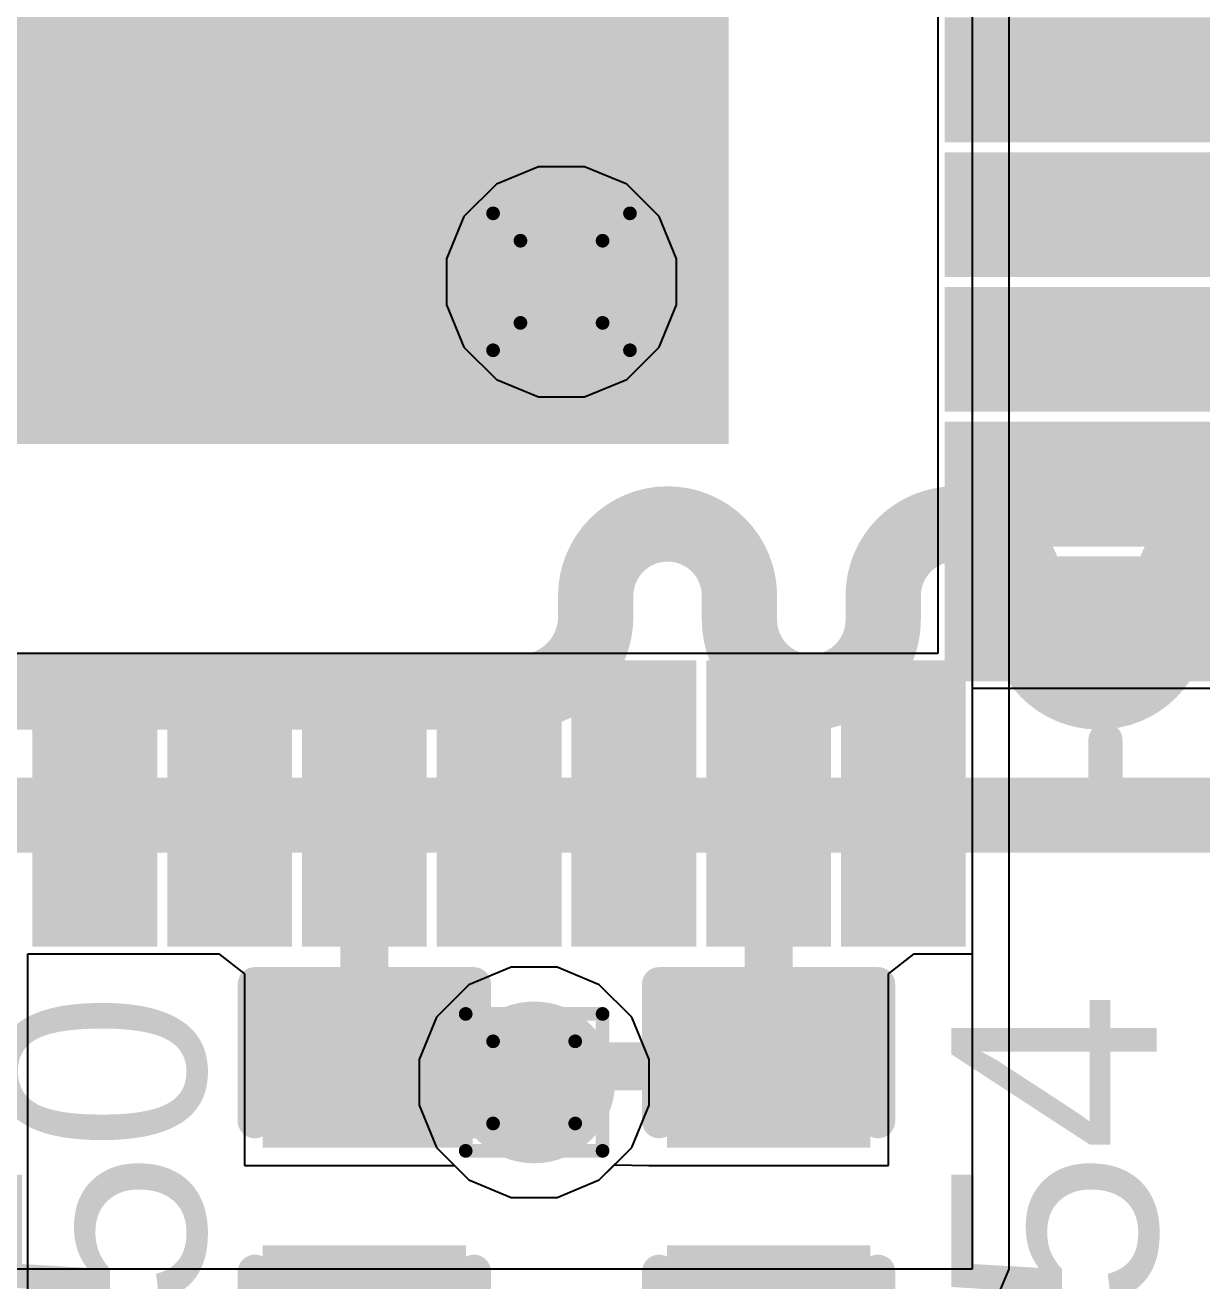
# Model space of a CAD drawing. Header units: inches. Extents: x -11 to 5433, y -4 to 5447.
# Drawn here: x 27.171 to 31.538, y 7.357 to 12.016 of the extents above; entities that cross this region are included whole.
import ezdxf

# ---------------------------------------------------------------- set-up
doc = ezdxf.new("R2010")
doc.units = ezdxf.units.IN
for name, color, linetype in [('Bottom Layer', 5, 'Continuous'), ('Drill Drawing', 1, 'Continuous'), ('Ground', 16, 'Continuous'), ('Power', 76, 'Continuous'), ('Top Layer', 1, 'Continuous'), ('Top Overlay', 2, 'Continuous'), ('Top Paste', 8, 'Continuous'), ('Top Solder', 216, 'Continuous'), ('Via Holes', 16, 'Continuous')]:
    doc.layers.add(name, color=color, linetype=linetype)
doc.styles.add('Arial', font='', dxfattribs={"height": 0.2})
doc.styles.get('Arial').set_extended_font_data('Arial')

# ---------------------------------------------------------------- blocks, each defined once
blk = doc.blocks.new('64_VQFN__9_9__45')
at = {"layer": 'Top Layer'}
for points in [[(-3, 3), (3, 3), (3, -3), (-3, -3)], [(4.005, -1.62), (4.865, -1.62), (4.865, -1.88), (4.005, -1.88)], [(4.005, -2.12), (4.865, -2.12), (4.865, -2.38), (4.005, -2.38)], [(4.005, -2.62), (4.865, -2.62), (4.865, -2.88), (4.005, -2.88)], [(4.005, -3.12), (4.865, -3.12), (4.865, -3.38), (4.005, -3.38)], [(4.005, -3.62), (4.865, -3.62), (4.865, -3.88), (4.005, -3.88)], [(0.62, -4.005), (0.88, -4.005), (0.88, -4.865), (0.62, -4.865)], [(1.12, -4.005), (1.38, -4.005), (1.38, -4.865), (1.12, -4.865)], [(1.62, -4.005), (1.88, -4.005), (1.88, -4.865), (1.62, -4.865)], [(2.12, -4.005), (2.38, -4.005), (2.38, -4.865), (2.12, -4.865)], [(2.62, -4.005), (2.88, -4.005), (2.88, -4.865), (2.62, -4.865)], [(3.12, -4.005), (3.38, -4.005), (3.38, -4.865), (3.12, -4.865)], [(3.62, -4.005), (3.88, -4.005), (3.88, -4.865), (3.62, -4.865)]]:
    blk.add_hatch(color=1, dxfattribs=at).paths.add_polyline_path(points)
at = {"layer": 'Top Paste'}
for points in [[(4.005, -1.62), (4.865, -1.62), (4.865, -1.88), (4.005, -1.88)], [(4.005, -2.12), (4.865, -2.12), (4.865, -2.38), (4.005, -2.38)], [(4.005, -2.62), (4.865, -2.62), (4.865, -2.88), (4.005, -2.88)], [(4.005, -3.12), (4.865, -3.12), (4.865, -3.38), (4.005, -3.38)], [(4.005, -3.62), (4.865, -3.62), (4.865, -3.88), (4.005, -3.88)], [(0.62, -4.005), (0.88, -4.005), (0.88, -4.865), (0.62, -4.865)], [(1.12, -4.005), (1.38, -4.005), (1.38, -4.865), (1.12, -4.865)], [(1.62, -4.005), (1.88, -4.005), (1.88, -4.865), (1.62, -4.865)], [(2.12, -4.005), (2.38, -4.005), (2.38, -4.865), (2.12, -4.865)], [(2.62, -4.005), (2.88, -4.005), (2.88, -4.865), (2.62, -4.865)], [(3.12, -4.005), (3.38, -4.005), (3.38, -4.865), (3.12, -4.865)], [(3.62, -4.005), (3.88, -4.005), (3.88, -4.865), (3.62, -4.865)]]:
    blk.add_hatch(color=8, dxfattribs=at).paths.add_polyline_path(points)
at = {"layer": 'Top Solder'}
for points in [[(-3.1016, 3.1016), (3.1016, 3.1016), (3.1016, -3.1016), (-3.1016, -3.1016)], [(3.9034, -1.5184), (4.9666, -1.5184), (4.9666, -1.9816), (3.9034, -1.9816)], [(3.9034, -2.0184), (4.9666, -2.0184), (4.9666, -2.4816), (3.9034, -2.4816)], [(3.9034, -2.5184), (4.9666, -2.5184), (4.9666, -2.9816), (3.9034, -2.9816)], [(3.9034, -3.0184), (4.9666, -3.0184), (4.9666, -3.4816), (3.9034, -3.4816)], [(3.9034, -3.5184), (4.9666, -3.5184), (4.9666, -3.9816), (3.9034, -3.9816)], [(0.5184, -3.9034), (0.9816, -3.9034), (0.9816, -4.9666), (0.5184, -4.9666)], [(1.0184, -3.9034), (1.4816, -3.9034), (1.4816, -4.9666), (1.0184, -4.9666)], [(1.5184, -3.9034), (1.9816, -3.9034), (1.9816, -4.9666), (1.5184, -4.9666)], [(2.0184, -3.9034), (2.4816, -3.9034), (2.4816, -4.9666), (2.0184, -4.9666)], [(2.5184, -3.9034), (2.9816, -3.9034), (2.9816, -4.9666), (2.5184, -4.9666)], [(3.0184, -3.9034), (3.4816, -3.9034), (3.4816, -4.9666), (3.0184, -4.9666)], [(3.5184, -3.9034), (3.9816, -3.9034), (3.9816, -4.9666), (3.5184, -4.9666)]]:
    blk.add_hatch(color=216, dxfattribs=at).paths.add_polyline_path(points)
at = {"layer": 'Top Overlay'}
for points in [[(4.5, -4.5, 0.127, 0.127, 0), (4.5, -4.2, 0.127, 0.127, 0)], [(4.2, -4.5, 0.127, 0.127, 0), (4.5, -4.5, 0.127, 0.127, 0)]]:
    blk.add_lwpolyline(points, format="xyseb", dxfattribs=at)
for points in [[(4.4683, -4.2, 0.0635, 0.0635, 1), (4.5318, -4.2, 0.0635, 0.0635, 1)], [(4.1682, -4.5, 0.0635, 0.0635, 1), (4.2317, -4.5, 0.0635, 0.0635, 1)], [(4.4683, -4.5, 0.0635, 0.0635, 1), (4.5318, -4.5, 0.0635, 0.0635, 1)], [(4.4683, -4.5, 0.0635, 0.0635, 1), (4.5318, -4.5, 0.0635, 0.0635, 1)]]:
    blk.add_lwpolyline(points, format="xyseb", close=True, dxfattribs=at)
blk = doc.blocks.new('C___0402_182')
at = {"layer": 'Top Layer'}
for points in [[(-0.6985, -0.3175), (-0.6985, 0.3175), (-0.2413, 0.3175), (-0.2413, -0.3175)], [(0.2413, -0.3175), (0.2413, 0.3175), (0.6985, 0.3175), (0.6985, -0.3175)]]:
    blk.add_hatch(color=1, dxfattribs=at).paths.add_polyline_path(points)
at = {"layer": 'Top Paste'}
for points in [[(-0.6985, -0.3175), (-0.6985, 0.3175), (-0.2413, 0.3175), (-0.2413, -0.3175)], [(0.2413, -0.3175), (0.2413, 0.3175), (0.6985, 0.3175), (0.6985, -0.3175)]]:
    blk.add_hatch(color=8, dxfattribs=at).paths.add_polyline_path(points)
at = {"layer": 'Top Solder'}
for points in [[(-0.7585, -0.3775), (-0.7585, 0.3775), (-0.1813, 0.3775), (-0.1813, -0.3775)], [(0.1813, -0.3775), (0.1813, 0.3775), (0.7585, 0.3775), (0.7585, -0.3775)]]:
    blk.add_hatch(color=216, dxfattribs=at).paths.add_polyline_path(points)
at = {"layer": 'Top Overlay'}
for points in [[(-0.7874, 0.4064, 0.127, 0.127, 0), (-0.7874, -0.4064, 0.127, 0.127, 0)], [(-0.7874, 0.4064, 0.127, 0.127, 0), (-0.2794, 0.4064, 0.127, 0.127, 0)], [(0.2794, 0.4064, 0.127, 0.127, 0), (0.7874, 0.4064, 0.127, 0.127, 0)], [(0.7874, 0.4064, 0.127, 0.127, 0), (0.7874, -0.4064, 0.127, 0.127, 0)], [(-0.7874, -0.4064, 0.127, 0.127, 0), (-0.2794, -0.4064, 0.127, 0.127, 0)], [(0.2794, -0.4064, 0.127, 0.127, 0), (0.7874, -0.4064, 0.127, 0.127, 0)]]:
    blk.add_lwpolyline(points, format="xyseb", dxfattribs=at)
for points in [[(-0.8191, 0.4064, 0.0635, 0.0635, 1), (-0.7556, 0.4064, 0.0635, 0.0635, 1)], [(-0.8191, 0.4064, 0.0635, 0.0635, 1), (-0.7556, 0.4064, 0.0635, 0.0635, 1)], [(-0.3111, 0.4064, 0.0635, 0.0635, 1), (-0.2477, 0.4064, 0.0635, 0.0635, 1)], [(0.2477, 0.4064, 0.0635, 0.0635, 1), (0.3111, 0.4064, 0.0635, 0.0635, 1)], [(0.7556, 0.4064, 0.0635, 0.0635, 1), (0.8191, 0.4064, 0.0635, 0.0635, 1)], [(0.7556, 0.4064, 0.0635, 0.0635, 1), (0.8191, 0.4064, 0.0635, 0.0635, 1)], [(-0.8191, -0.4064, 0.0635, 0.0635, 1), (-0.7556, -0.4064, 0.0635, 0.0635, 1)], [(-0.8191, -0.4064, 0.0635, 0.0635, 1), (-0.7556, -0.4064, 0.0635, 0.0635, 1)], [(-0.3111, -0.4064, 0.0635, 0.0635, 1), (-0.2477, -0.4064, 0.0635, 0.0635, 1)], [(0.2477, -0.4064, 0.0635, 0.0635, 1), (0.3111, -0.4064, 0.0635, 0.0635, 1)], [(0.7556, -0.4064, 0.0635, 0.0635, 1), (0.8191, -0.4064, 0.0635, 0.0635, 1)], [(0.7556, -0.4064, 0.0635, 0.0635, 1), (0.8191, -0.4064, 0.0635, 0.0635, 1)]]:
    blk.add_lwpolyline(points, format="xyseb", close=True, dxfattribs=at)
blk = doc.blocks.new('C___0402_185')
at = {"layer": 'Top Layer'}
for points in [[(-0.6985, -0.3175), (-0.6985, 0.3175), (-0.2413, 0.3175), (-0.2413, -0.3175)], [(0.2413, -0.3175), (0.2413, 0.3175), (0.6985, 0.3175), (0.6985, -0.3175)]]:
    blk.add_hatch(color=1, dxfattribs=at).paths.add_polyline_path(points)
at = {"layer": 'Top Paste'}
for points in [[(-0.6985, -0.3175), (-0.6985, 0.3175), (-0.2413, 0.3175), (-0.2413, -0.3175)], [(0.2413, -0.3175), (0.2413, 0.3175), (0.6985, 0.3175), (0.6985, -0.3175)]]:
    blk.add_hatch(color=8, dxfattribs=at).paths.add_polyline_path(points)
at = {"layer": 'Top Solder'}
for points in [[(-0.7585, -0.3775), (-0.7585, 0.3775), (-0.1813, 0.3775), (-0.1813, -0.3775)], [(0.1813, -0.3775), (0.1813, 0.3775), (0.7585, 0.3775), (0.7585, -0.3775)]]:
    blk.add_hatch(color=216, dxfattribs=at).paths.add_polyline_path(points)
at = {"layer": 'Top Overlay'}
for points in [[(-0.7874, 0.4064, 0.127, 0.127, 0), (-0.7874, -0.4064, 0.127, 0.127, 0)], [(-0.7874, 0.4064, 0.127, 0.127, 0), (-0.2794, 0.4064, 0.127, 0.127, 0)], [(0.2794, 0.4064, 0.127, 0.127, 0), (0.7874, 0.4064, 0.127, 0.127, 0)], [(0.7874, 0.4064, 0.127, 0.127, 0), (0.7874, -0.4064, 0.127, 0.127, 0)], [(-0.7874, -0.4064, 0.127, 0.127, 0), (-0.2794, -0.4064, 0.127, 0.127, 0)], [(0.2794, -0.4064, 0.127, 0.127, 0), (0.7874, -0.4064, 0.127, 0.127, 0)]]:
    blk.add_lwpolyline(points, format="xyseb", dxfattribs=at)
for points in [[(-0.8191, 0.4064, 0.0635, 0.0635, 1), (-0.7556, 0.4064, 0.0635, 0.0635, 1)], [(-0.8191, 0.4064, 0.0635, 0.0635, 1), (-0.7556, 0.4064, 0.0635, 0.0635, 1)], [(-0.3111, 0.4064, 0.0635, 0.0635, 1), (-0.2477, 0.4064, 0.0635, 0.0635, 1)], [(0.2477, 0.4064, 0.0635, 0.0635, 1), (0.3111, 0.4064, 0.0635, 0.0635, 1)], [(0.7556, 0.4064, 0.0635, 0.0635, 1), (0.8191, 0.4064, 0.0635, 0.0635, 1)], [(0.7556, 0.4064, 0.0635, 0.0635, 1), (0.8191, 0.4064, 0.0635, 0.0635, 1)], [(-0.8191, -0.4064, 0.0635, 0.0635, 1), (-0.7556, -0.4064, 0.0635, 0.0635, 1)], [(-0.8191, -0.4064, 0.0635, 0.0635, 1), (-0.7556, -0.4064, 0.0635, 0.0635, 1)], [(-0.3111, -0.4064, 0.0635, 0.0635, 1), (-0.2477, -0.4064, 0.0635, 0.0635, 1)], [(0.2477, -0.4064, 0.0635, 0.0635, 1), (0.3111, -0.4064, 0.0635, 0.0635, 1)], [(0.7556, -0.4064, 0.0635, 0.0635, 1), (0.8191, -0.4064, 0.0635, 0.0635, 1)], [(0.7556, -0.4064, 0.0635, 0.0635, 1), (0.8191, -0.4064, 0.0635, 0.0635, 1)]]:
    blk.add_lwpolyline(points, format="xyseb", close=True, dxfattribs=at)

msp = doc.modelspace()

# ---------------------------------------------------------------- hatches: boundary and pattern name
at = {"layer": 'Bottom Layer'}
h = msp.add_hatch(color=5, dxfattribs=at)
edge = h.paths.add_edge_path()
edge.add_arc((29.1612, 11.0638), 0.3, 0, 360)
h = msp.add_hatch(color=5, dxfattribs=at)
edge = h.paths.add_edge_path()
edge.add_arc((29.0596, 8.0935), 0.3, 0, 360)
at = {"layer": 'Ground'}
h = msp.add_hatch(color=16, dxfattribs=at)
edge = h.paths.add_edge_path()
edge.add_arc((29.1612, 11.0638), 0.3, 0, 360)
h = msp.add_hatch(color=16, dxfattribs=at)
edge = h.paths.add_edge_path()
edge.add_arc((29.0596, 8.0935), 0.3, 0, 360)
at = {"layer": 'Power'}
h = msp.add_hatch(color=76, dxfattribs=at)
edge = h.paths.add_edge_path()
edge.add_arc((29.1612, 11.0638), 0.3, 0, 360)
h = msp.add_hatch(color=76, dxfattribs=at)
edge = h.paths.add_edge_path()
edge.add_arc((29.0596, 8.0935), 0.3, 0, 360)
at = {"layer": 'Top Layer'}
h = msp.add_hatch(color=1, dxfattribs=at)
edge = h.paths.add_edge_path()
edge.add_arc((29.1612, 11.0638), 0.3, 0, 360)
h = msp.add_hatch(color=1, dxfattribs=at)
edge = h.paths.add_edge_path()
edge.add_arc((29.0596, 8.0935), 0.3, 0, 360)
at = {"layer": 'Via Holes'}
h = msp.add_hatch(color=7, dxfattribs=at)
edge = h.paths.add_edge_path()
edge.add_arc((29.1612, 11.0638), 0.15, 0, 360)
h = msp.add_hatch(color=7, dxfattribs=at)
edge = h.paths.add_edge_path()
edge.add_arc((29.0596, 8.0935), 0.15, 0, 360)

# ---------------------------------------------------------------- linework, layer by layer
at = {"layer": 'Bottom Layer'}
for points in [[(29.2881, 9.8987, 0.2794, 0.2794, -1), (29.8215, 9.8987, 0.2794, 0.2794, 0)], [(30.3549, 9.8987, 0.2794, 0.2794, -1), (30.8883, 9.8987, 0.2794, 0.2794, 0)], [(31.4217, 9.8987, 0.2794, 0.2794, -1), (31.9551, 9.8987, 0.2794, 0.2794, 0)], [(29.2881, 9.8216, 0.2794, 0.2794, 0), (29.2881, 9.8987, 0.2794, 0.2794, 0)], [(29.8215, 9.8089, 0.2794, 0.2794, 0), (29.8215, 9.8987, 0.2794, 0.2794, 0)], [(30.3549, 9.8089, 0.2794, 0.2794, 0), (30.3549, 9.8987, 0.2794, 0.2794, 0)], [(30.8883, 9.8089, 0.2794, 0.2794, 0), (30.8883, 9.8987, 0.2794, 0.2794, 0)], [(31.4217, 9.8089, 0.2794, 0.2794, 0), (31.4217, 9.8987, 0.2794, 0.2794, 0)], [(29.2881, 9.8216, 0.2794, 0.2794, -0.414214), (29.0087, 9.5422, 0.2794, 0.2794, 0)], [(30.3549, 9.8089, 0.2794, 0.2794, -1), (29.8215, 9.8089, 0.2794, 0.2794, 0)], [(31.4217, 9.8089, 0.2794, 0.2794, -1), (30.8883, 9.8089, 0.2794, 0.2794, 0)], [(23.1878, 9.5422, 0.2794, 0.2794, 0), (28.2533, 9.5422, 0.2794, 0.2794, 0)], [(28.2533, 9.5422, 0.2794, 0.2794, 0), (29.0087, 9.5422, 0.2794, 0.2794, 0)], [(22.9984, 9.085, 0.2794, 0.2794, 0), (34.252, 9.085, 0.2794, 0.2794, 0)]]:
    msp.add_lwpolyline(points, format="xyseb", dxfattribs=at)
for points in [[(29.2182, 9.8987, 0.1397, 0.1397, 1), (29.3579, 9.8987, 0.1397, 0.1397, 1)], [(29.2182, 9.8987, 0.1397, 0.1397, 1), (29.3579, 9.8987, 0.1397, 0.1397, 1)], [(29.7516, 9.8987, 0.1397, 0.1397, 1), (29.8913, 9.8987, 0.1397, 0.1397, 1)], [(29.7516, 9.8987, 0.1397, 0.1397, 1), (29.8913, 9.8987, 0.1397, 0.1397, 1)], [(30.285, 9.8987, 0.1397, 0.1397, 1), (30.4247, 9.8987, 0.1397, 0.1397, 1)], [(30.285, 9.8987, 0.1397, 0.1397, 1), (30.4247, 9.8987, 0.1397, 0.1397, 1)], [(30.8184, 9.8987, 0.1397, 0.1397, 1), (30.9581, 9.8987, 0.1397, 0.1397, 1)], [(30.8184, 9.8987, 0.1397, 0.1397, 1), (30.9581, 9.8987, 0.1397, 0.1397, 1)], [(31.3518, 9.8987, 0.1397, 0.1397, 1), (31.4915, 9.8987, 0.1397, 0.1397, 1)], [(31.3518, 9.8987, 0.1397, 0.1397, 1), (31.4915, 9.8987, 0.1397, 0.1397, 1)], [(29.2182, 9.8216, 0.1397, 0.1397, 1), (29.3579, 9.8216, 0.1397, 0.1397, 1)], [(29.2182, 9.8216, 0.1397, 0.1397, 1), (29.3579, 9.8216, 0.1397, 0.1397, 1)], [(29.7516, 9.8089, 0.1397, 0.1397, 1), (29.8913, 9.8089, 0.1397, 0.1397, 1)], [(29.7516, 9.8089, 0.1397, 0.1397, 1), (29.8913, 9.8089, 0.1397, 0.1397, 1)], [(30.285, 9.8089, 0.1397, 0.1397, 1), (30.4247, 9.8089, 0.1397, 0.1397, 1)], [(30.285, 9.8089, 0.1397, 0.1397, 1), (30.4247, 9.8089, 0.1397, 0.1397, 1)], [(30.8184, 9.8089, 0.1397, 0.1397, 1), (30.9581, 9.8089, 0.1397, 0.1397, 1)], [(30.8184, 9.8089, 0.1397, 0.1397, 1), (30.9581, 9.8089, 0.1397, 0.1397, 1)], [(31.3518, 9.8089, 0.1397, 0.1397, 1), (31.4915, 9.8089, 0.1397, 0.1397, 1)], [(31.3518, 9.8089, 0.1397, 0.1397, 1), (31.4915, 9.8089, 0.1397, 0.1397, 1)], [(28.1835, 9.5422, 0.1397, 0.1397, 1), (28.3232, 9.5422, 0.1397, 0.1397, 1)], [(28.1835, 9.5422, 0.1397, 0.1397, 1), (28.3232, 9.5422, 0.1397, 0.1397, 1)], [(28.9388, 9.5422, 0.1397, 0.1397, 1), (29.0785, 9.5422, 0.1397, 0.1397, 1)], [(28.9388, 9.5422, 0.1397, 0.1397, 1), (29.0785, 9.5422, 0.1397, 0.1397, 1)]]:
    msp.add_lwpolyline(points, format="xyseb", close=True, dxfattribs=at)
at = {"layer": 'Drill Drawing'}
for points in [[(28.9072, 11.3178, 0.0508, 0.0508, 0), (29.4152, 11.3178, 0.0508, 0.0508, 0)], [(28.9072, 10.8098, 0.0508, 0.0508, 0), (28.9072, 11.3178, 0.0508, 0.0508, 0)], [(29.4152, 10.8098, 0.0508, 0.0508, 0), (29.4152, 11.3178, 0.0508, 0.0508, 0)], [(29.0088, 11.2162, 0.0508, 0.0508, 0), (29.3136, 11.2162, 0.0508, 0.0508, 0)], [(29.0088, 10.9114, 0.0508, 0.0508, 0), (29.0088, 11.2162, 0.0508, 0.0508, 0)], [(29.3136, 10.9114, 0.0508, 0.0508, 0), (29.3136, 11.2162, 0.0508, 0.0508, 0)], [(29.0088, 10.9114, 0.0508, 0.0508, 0), (29.3136, 10.9114, 0.0508, 0.0508, 0)], [(28.9072, 10.8098, 0.0508, 0.0508, 0), (29.4152, 10.8098, 0.0508, 0.0508, 0)], [(28.8056, 8.3475, 0.0508, 0.0508, 0), (29.3136, 8.3475, 0.0508, 0.0508, 0)], [(28.8056, 7.8395, 0.0508, 0.0508, 0), (28.8056, 8.3475, 0.0508, 0.0508, 0)], [(29.3136, 7.8395, 0.0508, 0.0508, 0), (29.3136, 8.3475, 0.0508, 0.0508, 0)], [(28.9072, 8.2459, 0.0508, 0.0508, 0), (29.212, 8.2459, 0.0508, 0.0508, 0)], [(28.9072, 7.9411, 0.0508, 0.0508, 0), (28.9072, 8.2459, 0.0508, 0.0508, 0)], [(29.212, 7.9411, 0.0508, 0.0508, 0), (29.212, 8.2459, 0.0508, 0.0508, 0)], [(28.9072, 7.9411, 0.0508, 0.0508, 0), (29.212, 7.9411, 0.0508, 0.0508, 0)], [(28.8056, 7.8395, 0.0508, 0.0508, 0), (29.3136, 7.8395, 0.0508, 0.0508, 0)]]:
    msp.add_lwpolyline(points, format="xyseb", dxfattribs=at)
for points in [[(28.8945, 11.3178, 0.0254, 0.0254, 1), (28.9199, 11.3178, 0.0254, 0.0254, 1)], [(28.8945, 11.3178, 0.0254, 0.0254, 1), (28.9199, 11.3178, 0.0254, 0.0254, 1)], [(29.4025, 11.3178, 0.0254, 0.0254, 1), (29.4279, 11.3178, 0.0254, 0.0254, 1)], [(29.4025, 11.3178, 0.0254, 0.0254, 1), (29.4279, 11.3178, 0.0254, 0.0254, 1)], [(28.9961, 11.2162, 0.0254, 0.0254, 1), (29.0215, 11.2162, 0.0254, 0.0254, 1)], [(28.9961, 11.2162, 0.0254, 0.0254, 1), (29.0215, 11.2162, 0.0254, 0.0254, 1)], [(29.3009, 11.2162, 0.0254, 0.0254, 1), (29.3263, 11.2162, 0.0254, 0.0254, 1)], [(29.3009, 11.2162, 0.0254, 0.0254, 1), (29.3263, 11.2162, 0.0254, 0.0254, 1)], [(28.9961, 10.9114, 0.0254, 0.0254, 1), (29.0215, 10.9114, 0.0254, 0.0254, 1)], [(28.9961, 10.9114, 0.0254, 0.0254, 1), (29.0215, 10.9114, 0.0254, 0.0254, 1)], [(29.3009, 10.9114, 0.0254, 0.0254, 1), (29.3263, 10.9114, 0.0254, 0.0254, 1)], [(29.3009, 10.9114, 0.0254, 0.0254, 1), (29.3263, 10.9114, 0.0254, 0.0254, 1)], [(28.8945, 10.8098, 0.0254, 0.0254, 1), (28.9199, 10.8098, 0.0254, 0.0254, 1)], [(28.8945, 10.8098, 0.0254, 0.0254, 1), (28.9199, 10.8098, 0.0254, 0.0254, 1)], [(29.4025, 10.8098, 0.0254, 0.0254, 1), (29.4279, 10.8098, 0.0254, 0.0254, 1)], [(29.4025, 10.8098, 0.0254, 0.0254, 1), (29.4279, 10.8098, 0.0254, 0.0254, 1)], [(28.7929, 8.3475, 0.0254, 0.0254, 1), (28.8183, 8.3475, 0.0254, 0.0254, 1)], [(28.7929, 8.3475, 0.0254, 0.0254, 1), (28.8183, 8.3475, 0.0254, 0.0254, 1)], [(29.3009, 8.3475, 0.0254, 0.0254, 1), (29.3263, 8.3475, 0.0254, 0.0254, 1)], [(29.3009, 8.3475, 0.0254, 0.0254, 1), (29.3263, 8.3475, 0.0254, 0.0254, 1)], [(28.8945, 8.2459, 0.0254, 0.0254, 1), (28.9199, 8.2459, 0.0254, 0.0254, 1)], [(28.8945, 8.2459, 0.0254, 0.0254, 1), (28.9199, 8.2459, 0.0254, 0.0254, 1)], [(29.1993, 8.2459, 0.0254, 0.0254, 1), (29.2247, 8.2459, 0.0254, 0.0254, 1)], [(29.1993, 8.2459, 0.0254, 0.0254, 1), (29.2247, 8.2459, 0.0254, 0.0254, 1)], [(28.8945, 7.9411, 0.0254, 0.0254, 1), (28.9199, 7.9411, 0.0254, 0.0254, 1)], [(28.8945, 7.9411, 0.0254, 0.0254, 1), (28.9199, 7.9411, 0.0254, 0.0254, 1)], [(29.1993, 7.9411, 0.0254, 0.0254, 1), (29.2247, 7.9411, 0.0254, 0.0254, 1)], [(29.1993, 7.9411, 0.0254, 0.0254, 1), (29.2247, 7.9411, 0.0254, 0.0254, 1)], [(28.7929, 7.8395, 0.0254, 0.0254, 1), (28.8183, 7.8395, 0.0254, 0.0254, 1)], [(28.7929, 7.8395, 0.0254, 0.0254, 1), (28.8183, 7.8395, 0.0254, 0.0254, 1)], [(29.3009, 7.8395, 0.0254, 0.0254, 1), (29.3263, 7.8395, 0.0254, 0.0254, 1)], [(29.3009, 7.8395, 0.0254, 0.0254, 1), (29.3263, 7.8395, 0.0254, 0.0254, 1)]]:
    msp.add_lwpolyline(points, format="xyseb", close=True, dxfattribs=at)
at = {"layer": 'Ground'}
for p, q in [((28.9747, 8.5205), (28.8178, 8.4554)), ((29.1446, 8.5205), (28.9747, 8.5205)), ((29.3015, 8.4554), (29.1446, 8.5205)), ((28.8178, 8.4554), (28.6976, 8.3353)), ((29.4216, 8.3353), (29.3015, 8.4554)), ((28.6976, 8.3353), (28.6326, 8.1784)), ((29.4866, 8.1784), (29.4216, 8.3353)), ((28.6326, 8.1784), (28.6326, 8.0085)), ((29.4866, 8.0085), (29.4866, 8.1784)), ((28.6326, 8.0085), (28.6976, 7.8516)), ((29.4216, 7.8516), (29.4866, 8.0085)), ((28.6976, 7.8516), (28.8178, 7.7315)), ((29.3015, 7.7315), (29.4216, 7.8516)), ((28.8178, 7.7315), (28.9747, 7.6665)), ((29.1446, 7.6665), (29.3015, 7.7315)), ((28.9747, 7.6665), (29.1446, 7.6665))]:
    msp.add_line(p, q, dxfattribs=at)
at = {"layer": 'Power'}
for p, q in [((30.6846, 19.875), (30.6846, 7.401)), ((30.8221, 7.401), (30.8221, 19.875)), ((29.0763, 11.4908), (28.9194, 11.4257)), ((29.2462, 11.4908), (29.0763, 11.4908)), ((29.4031, 11.4257), (29.2462, 11.4908)), ((28.9194, 11.4257), (28.7992, 11.3056)), ((29.5232, 11.3056), (29.4031, 11.4257)), ((28.7992, 11.3056), (28.7342, 11.1487)), ((29.5882, 11.1487), (29.5232, 11.3056)), ((28.7342, 11.1487), (28.7342, 10.9788)), ((29.5882, 10.9788), (29.5882, 11.1487)), ((28.7342, 10.9788), (28.7992, 10.8219)), ((29.5232, 10.8219), (29.5882, 10.9788)), ((28.7992, 10.8219), (28.9194, 10.7018)), ((29.4031, 10.7018), (29.5232, 10.8219)), ((28.9194, 10.7018), (29.0763, 10.6368)), ((29.2462, 10.6368), (29.4031, 10.7018)), ((29.0763, 10.6368), (29.2462, 10.6368)), ((30.6846, 7.401), (22.2079, 7.401)), ((30.7818, 7.3038), (30.8221, 7.401))]:
    msp.add_line(p, q, dxfattribs=at)
at = {"layer": 'Top Layer'}
for p, q in [((30.5576, 12.5561), (30.5576, 11.5561)), ((30.5576, 11.5561), (30.5576, 10.5561)), ((30.5576, 10.5561), (30.5576, 9.6851)), ((30.5576, 9.6851), (26.3884, 9.6851)), ((30.6866, 8.5711), (30.6866, 9.5561)), ((30.6866, 9.5561), (31.6716, 9.5561)), ((27.1802, 6.5477), (27.1802, 8.5711)), ((27.1802, 8.5711), (27.8893, 8.5711)), ((27.8893, 8.5711), (27.9851, 8.4958)), ((30.3741, 8.4958), (30.4699, 8.5711)), ((30.4699, 8.5711), (30.6866, 8.5711)), ((27.9851, 8.4958), (27.9851, 7.7846)), ((30.3741, 7.7846), (30.3741, 8.4958)), ((27.9851, 7.7846), (28.7647, 7.7846)), ((28.7647, 7.7846), (28.8178, 7.7315)), ((29.3015, 7.7315), (29.3581, 7.7881)), ((29.3581, 7.7881), (29.4851, 7.7846)), ((29.4851, 7.7846), (29.4851, 7.7846)), ((29.4851, 7.7846), (30.3741, 7.7846)), ((28.8178, 7.7315), (28.9747, 7.6665)), ((29.1446, 7.6665), (29.3015, 7.7315)), ((28.9747, 7.6665), (29.1446, 7.6665))]:
    msp.add_line(p, q, dxfattribs=at)
for points in [[(31.1146, 10.3131, 0.1778, 0.1778, 0), (32.3397, 10.3131, 0.1778, 0.1778, 0)], [(28.4296, 8.1402, 0.1778, 0.1778, 0), (28.4296, 9.1281, 0.1778, 0.1778, 0)], [(29.9296, 8.1402, 0.1778, 0.1778, 0), (29.9296, 9.1281, 0.1778, 0.1778, 0)], [(28.4296, 8.1402, 0.1778, 0.1778, 0), (28.453, 8.1168, 0.1778, 0.1778, 0)], [(28.453, 8.1168, 0.1778, 0.1778, 0), (29.0363, 8.1168, 0.1778, 0.1778, 0)], [(29.0363, 8.1168, 0.1778, 0.1778, 0), (29.0596, 8.0935, 0.1778, 0.1778, 0)], [(29.0464, 8.1402, 0.1778, 0.1778, 0), (29.0596, 8.1534, 0.1778, 0.1778, 0)], [(29.0596, 8.1534, 0.1778, 0.1778, 0), (29.9164, 8.1534, 0.1778, 0.1778, 0)], [(29.9164, 8.1534, 0.1778, 0.1778, 0), (29.9296, 8.1402, 0.1778, 0.1778, 0)]]:
    msp.add_lwpolyline(points, format="xyseb", dxfattribs=at)
for points in [[(31.0702, 10.3131, 0.0889, 0.0889, 1), (31.1591, 10.3131, 0.0889, 0.0889, 1)], [(28.3852, 9.1281, 0.0889, 0.0889, 1), (28.4741, 9.1281, 0.0889, 0.0889, 1)], [(29.8852, 9.1281, 0.0889, 0.0889, 1), (29.9741, 9.1281, 0.0889, 0.0889, 1)], [(28.3852, 8.1402, 0.0889, 0.0889, 1), (28.4741, 8.1402, 0.0889, 0.0889, 1)], [(28.3852, 8.1402, 0.0889, 0.0889, 1), (28.4741, 8.1402, 0.0889, 0.0889, 1)], [(28.4085, 8.1168, 0.0889, 0.0889, 1), (28.4974, 8.1168, 0.0889, 0.0889, 1)], [(28.4085, 8.1168, 0.0889, 0.0889, 1), (28.4974, 8.1168, 0.0889, 0.0889, 1)], [(28.9918, 8.1168, 0.0889, 0.0889, 1), (29.0807, 8.1168, 0.0889, 0.0889, 1)], [(28.9918, 8.1168, 0.0889, 0.0889, 1), (29.0807, 8.1168, 0.0889, 0.0889, 1)], [(29.0019, 8.1402, 0.0889, 0.0889, 1), (29.0908, 8.1402, 0.0889, 0.0889, 1)], [(29.0152, 8.1534, 0.0889, 0.0889, 1), (29.1041, 8.1534, 0.0889, 0.0889, 1)], [(29.0152, 8.1534, 0.0889, 0.0889, 1), (29.1041, 8.1534, 0.0889, 0.0889, 1)], [(29.8719, 8.1534, 0.0889, 0.0889, 1), (29.9608, 8.1534, 0.0889, 0.0889, 1)], [(29.8719, 8.1534, 0.0889, 0.0889, 1), (29.9608, 8.1534, 0.0889, 0.0889, 1)], [(29.8852, 8.1402, 0.0889, 0.0889, 1), (29.9741, 8.1402, 0.0889, 0.0889, 1)], [(29.8852, 8.1402, 0.0889, 0.0889, 1), (29.9741, 8.1402, 0.0889, 0.0889, 1)], [(29.0152, 8.0935, 0.0889, 0.0889, 1), (29.1041, 8.0935, 0.0889, 0.0889, 1)]]:
    msp.add_lwpolyline(points, format="xyseb", close=True, dxfattribs=at)

# ---------------------------------------------------------------- block references
msp.add_blockref('64_VQFN__9_9__45', (26.6796, 13.5631))
at = {"rotation": 90}
for name, p in [('C___0402_185', (28.4296, 7.6703)), ('C___0402_182', (29.9296, 7.6703))]:
    msp.add_blockref(name, p, dxfattribs=at)

# ---------------------------------------------------------------- texts
at = {"layer": 'Top Overlay', "style": 'Arial'}
for s, p in [('C50', (27.8383, 6.4773)), ('C54', (31.3701, 6.4773))]:
    msp.add_text(s, height=0.762, rotation=90, dxfattribs=at).set_placement(p)

doc.saveas('drawing.dxf')
